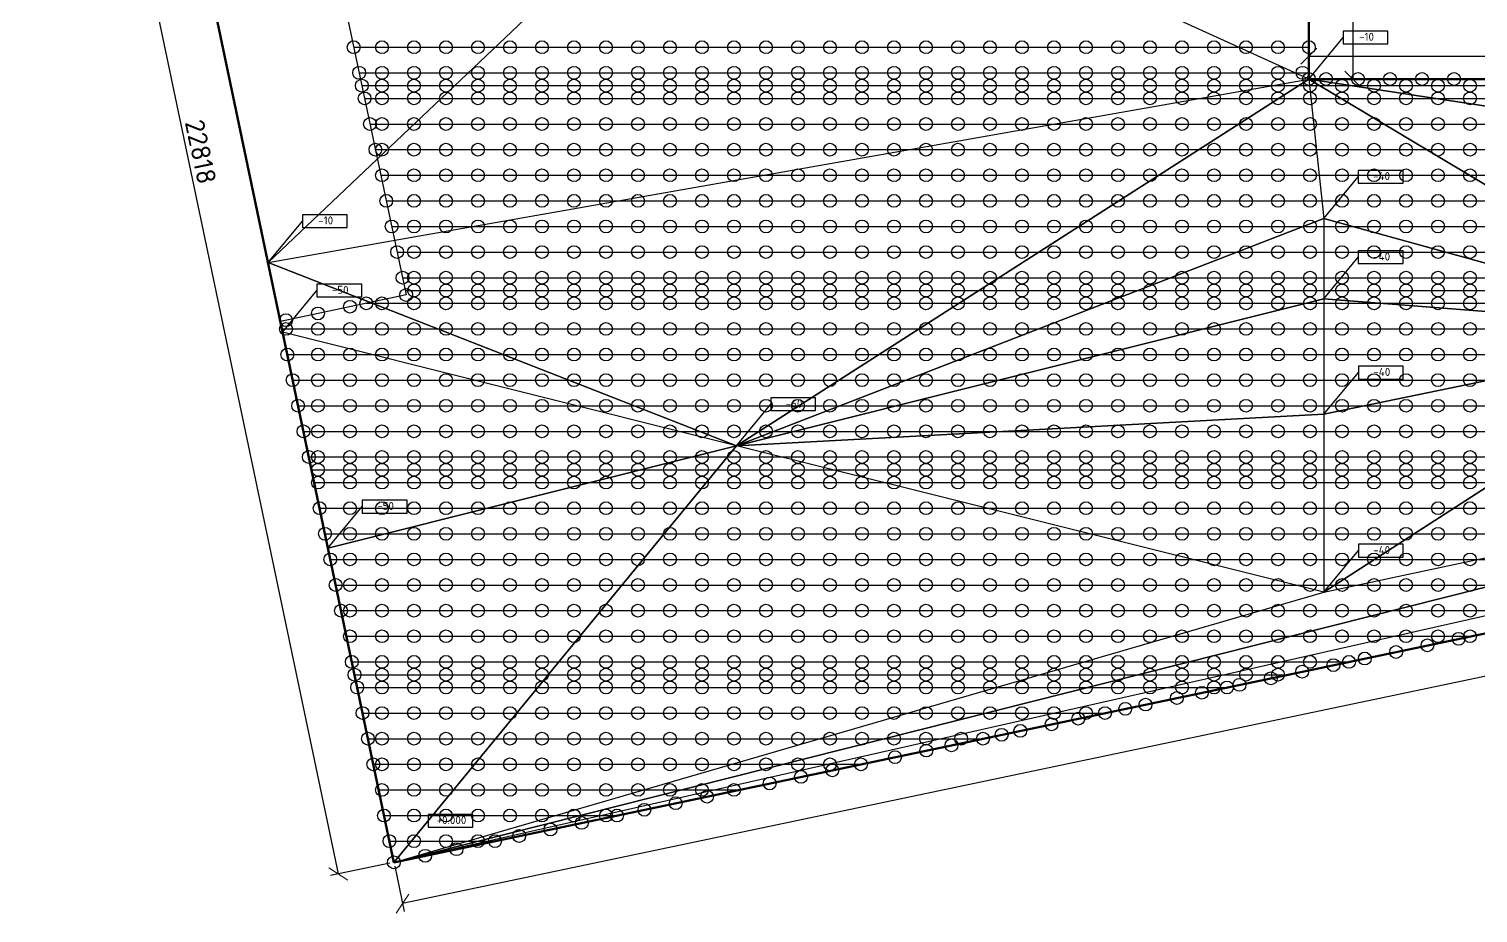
# Model space of a CAD drawing. Header units: millimetres. Extents: x 3543 to 468547, y -146359 to 38454.
# Drawn here: x 209844 to 232484, y -45965 to -32158 of the extents above; entities that cross this region are included whole.
import ezdxf
from ezdxf.enums import TextEntityAlignment as Align

# ---------------------------------------------------------------- set-up
doc = ezdxf.new("R2010")
doc.units = ezdxf.units.MM
doc.layers.add('контур', color=1, linetype='Continuous', lineweight=50)
doc.layers.add('размеры', color=7, linetype='Continuous', lineweight=5)
for name, color, linetype in [('линии_высот', 4, 'Continuous'), ('областиvb', 52, 'Continuous'), ('опорыvb', 7, 'Continuous'), ('сеткаvb', 8, 'Continuous')]:
    doc.layers.add(name, color=color, linetype=linetype)
doc.styles.add('isocpeur', font='isocpeur.ttf')
doc.dimstyles.new('ISO-25', dxfattribs={"dimscale": 100, "dimtxt": 3, "dimasz": 2.5, "dimexe": 1.25, "dimexo": 0.625, "dimtad": 1, "dimtoh": 1, "dimdec": 0, "dimtxsty": 'isocpeur', "dimblk": 'OBLIQUE', "dimcen": 2.5, "dimadec": 0, "dimazin": 0, "dimtfac": 1, "dimtdec": 0, "dimtmove": 0, "dimatfit": 3, "dimfxl": 1, "dimarcsym": 0})

# ---------------------------------------------------------------- blocks, each defined once
blk = doc.blocks.new('otmetka_oporvb')
at = {"linetype": 'ByBlock', "lineweight": -2}
blk.add_hatch(color=0, dxfattribs=at).paths.add_polyline_path([(-38, -32, 1), (38, 32, 1)])
at = {"color": 0, "linetype": 'ByBlock', "lineweight": -2}
blk.add_line((0, 0), (2142, 2596), dxfattribs=at)
at = {"color": 0}
blk.add_lwpolyline([(2142, 2196), (4942, 2196), (4942, 2996), (2142, 2996)], close=True, dxfattribs=at)
at = {"color": 0, "linetype": 'ByBlock', "lineweight": -2, "style": 'isocpeur'}
blk.add_attdef('OTM', text='', height=500, dxfattribs=at).set_placement((3600, 2639), align=Align.MIDDLE_CENTER)
blk = doc.blocks.new('*U28')
at = {"linetype": 'ByBlock', "lineweight": -2}
blk.add_hatch(color=0, dxfattribs=at).paths.add_polyline_path([(-38, -32, 1), (38, 32, 1)])
at = {"color": 0, "linetype": 'ByBlock', "lineweight": -2}
blk.add_line((0, 0), (2147, 2596), dxfattribs=at)
at = {"color": 0}
blk.add_lwpolyline([(2147, 2196), (4947, 2196), (4947, 2996), (2147, 2996)], close=True, dxfattribs=at)
at = {"color": 0, "linetype": 'ByBlock', "lineweight": -2, "style": 'isocpeur'}
blk.add_attdef('OTM', text='', height=500, dxfattribs=at).set_placement((3606, 2639), align=Align.MIDDLE_CENTER)
blk = doc.blocks.new('*U29')
at = {"linetype": 'ByBlock', "lineweight": -2}
blk.add_hatch(color=0, dxfattribs=at).paths.add_polyline_path([(-38, -32, 1), (38, 32, 1)])
at = {"color": 0, "linetype": 'ByBlock', "lineweight": -2}
blk.add_line((0, 0), (2158, 2596), dxfattribs=at)
at = {"color": 0}
blk.add_lwpolyline([(2158, 2196), (4958, 2196), (4958, 2996), (2158, 2996)], close=True, dxfattribs=at)
at = {"color": 0, "linetype": 'ByBlock', "lineweight": -2, "style": 'isocpeur'}
blk.add_attdef('OTM', text='', height=500, dxfattribs=at).set_placement((3617, 2639), align=Align.MIDDLE_CENTER)
blk = doc.blocks.new('*U30')
at = {"linetype": 'ByBlock', "lineweight": -2}
blk.add_hatch(color=0, dxfattribs=at).paths.add_polyline_path([(-38, -32, 1), (38, 32, 1)])
at = {"color": 0, "linetype": 'ByBlock', "lineweight": -2}
blk.add_line((0, 0), (2151, 2596), dxfattribs=at)
at = {"color": 0}
blk.add_lwpolyline([(2151, 2196), (4951, 2196), (4951, 2996), (2151, 2996)], close=True, dxfattribs=at)
at = {"color": 0, "linetype": 'ByBlock', "lineweight": -2, "style": 'isocpeur'}
blk.add_attdef('OTM', text='', height=500, dxfattribs=at).set_placement((3609, 2639), align=Align.MIDDLE_CENTER)
blk = doc.blocks.new('opor_symbPRO')
at = {"color": 0, "ltscale": 20}
blk.add_circle((0, 0), 100, dxfattribs=at)
blk = doc.blocks.new('_OBLIQUE')
at = {"color": 0, "linetype": 'ByBlock'}
blk.add_line((-0.5, -0.5), (0.5, 0.5), dxfattribs=at)
blk = doc.blocks.new('*D32')
at = {"layer": 'Defpoints', "color": 0, "transparency": 16777216}
for p in [(229842, -22842), (229842, -32940), (230530, -32940)]:
    blk.add_point(p, dxfattribs=at)
at = {"layer": 'размеры', "color": 0, "lineweight": -2, "transparency": 16777216}
for p, q in [((229904, -22842), (230655, -22842)), ((230530, -22842), (230530, -32940)), ((229904, -32940), (230655, -32940))]:
    blk.add_line(p, q, dxfattribs=at)
at = {"layer": 'размеры', "color": 0, "lineweight": -2, "transparency": 16777216, "xscale": 250, "yscale": 250, "zscale": 250}
for p, rotation in [((230530, -22842), 90), ((230530, -32940), 270)]:
    blk.add_blockref('_OBLIQUE', p, dxfattribs=dict(at, rotation=rotation))
at = {"layer": 'размеры', "color": 0, "transparency": 16777216, "insert": (230317, -27891), "char_height": 300, "attachment_point": 5, "rotation": 90, "style": 'isocpeur'}
blk.add_mtext('10097', dxfattribs=at)
blk = doc.blocks.new('*D33')
at = {"layer": 'Defpoints', "color": 0, "transparency": 16777216}
for p in [(261341, -32583), (229842, -32940), (261341, -32940)]:
    blk.add_point(p, dxfattribs=at)
at = {"layer": 'размеры', "color": 0, "lineweight": -2, "transparency": 16777216}
for p, q in [((229842, -32877), (229842, -32458)), ((229842, -32583), (261341, -32583)), ((261341, -32877), (261341, -32458))]:
    blk.add_line(p, q, dxfattribs=at)
at = {"layer": 'размеры', "color": 0, "lineweight": -2, "transparency": 16777216, "xscale": 250, "yscale": 250, "zscale": 250, "rotation": 180}
blk.add_blockref('_OBLIQUE', (229842, -32583), dxfattribs=at)
at = {"layer": 'размеры', "color": 0, "lineweight": -2, "transparency": 16777216, "xscale": 250, "yscale": 250, "zscale": 250}
blk.add_blockref('_OBLIQUE', (261341, -32583), dxfattribs=at)
at = {"layer": 'размеры', "color": 0, "transparency": 16777216, "insert": (245592, -32370), "char_height": 300, "attachment_point": 5, "style": 'isocpeur'}
blk.add_mtext('31500', dxfattribs=at)
blk = doc.blocks.new('*D37')
at = {"layer": 'Defpoints', "color": 0, "transparency": 16777216}
for p in [(299003, -27661), (215545, -45174), (215680, -45817)]:
    blk.add_point(p, dxfattribs=at)
at = {"layer": 'размеры', "color": 0, "lineweight": -2, "transparency": 16777216}
for p, q in [((299016, -27722), (299164, -28426)), ((299138, -28304), (215680, -45817)), ((215558, -45235), (215706, -45939))]:
    blk.add_line(p, q, dxfattribs=at)
at = {"layer": 'размеры', "color": 0, "lineweight": -2, "transparency": 16777216, "xscale": 250, "yscale": 250, "zscale": 250}
for p, rotation in [((299138, -28304), 11.85098422200823), ((215680, -45817), 191.8509842220083)]:
    blk.add_blockref('_OBLIQUE', p, dxfattribs=dict(at, rotation=rotation))
at = {"layer": 'размеры', "color": 0, "transparency": 16777216, "insert": (257365, -36852), "char_height": 300, "attachment_point": 5, "rotation": 11.851, "style": 'isocpeur'}
blk.add_mtext('85276', dxfattribs=at)
blk = doc.blocks.new('*D38')
at = {"layer": 'Defpoints', "color": 0, "transparency": 16777216}
for p in [(210859, -22842), (209992, -23024), (215545, -45174)]:
    blk.add_point(p, dxfattribs=at)
at = {"layer": 'размеры', "color": 0, "lineweight": -2, "transparency": 16777216}
for p, q in [((210798, -22855), (209870, -23050)), ((214678, -45355), (209992, -23024)), ((215484, -45186), (214556, -45381))]:
    blk.add_line(p, q, dxfattribs=at)
at = {"layer": 'размеры', "color": 0, "lineweight": -2, "transparency": 16777216, "xscale": 250, "yscale": 250, "zscale": 250}
for p, rotation in [((209992, -23024), 101.8514434178361), ((214678, -45355), 281.851443417836)]:
    blk.add_blockref('_OBLIQUE', p, dxfattribs=dict(at, rotation=rotation))
at = {"layer": 'размеры', "color": 0, "transparency": 16777216, "insert": (212528, -34076), "char_height": 300, "attachment_point": 5, "rotation": 281.8514, "style": 'isocpeur'}
blk.add_mtext('22818', dxfattribs=at)

msp = doc.modelspace()

# ---------------------------------------------------------------- linework, layer by layer
at = {"layer": 'контур', "linetype": 'Continuous'}
msp.add_lwpolyline([(215545, -45173.6), (210858.8, -22842.2), (229841.6, -22842.2), (229841.6, -32939.6), (261341.5, -32939.6), (261341.5, -22842.2), (299003.2, -22842.2), (299003.2, -27660.7)], close=True, dxfattribs=at)
at = {"layer": 'линии_высот'}
msp.add_line((215545, -45173.6), (299003.2, -27660.7), dxfattribs=at)
for points in [[(252298.9, -36875.6), (215545, -45173.6), (299003.2, -27660.7)], [(220891.8, -28871.8), (212499.7, -30661.5), (213579.5, -35807)], [(220891.8, -28871.8), (213579.5, -35807), (229841.6, -32939.6)], [(220891.8, -28871.8), (229841.6, -30875.7), (229841.6, -32939.6)], [(220897.2, -38667.6), (213579.5, -35807), (229841.6, -32939.6)], [(220897.2, -38667.6), (229841.6, -32939.6), (230076.7, -35115.1)], [(236407.9, -36868.8), (229841.6, -32939.6), (230076.7, -35115.1)], [(229841.6, -32939.6), (236407.9, -36868.8), (244279.5, -35135.9)], [(229841.6, -32939.6), (244279.5, -35135.9), (261341.5, -32939.6)], [(220897.2, -38667.6), (230076.7, -35115.1), (230076.7, -36371.6)], [(236407.9, -36868.8), (230076.7, -35115.1), (230076.7, -36371.6)], [(220897.2, -38667.6), (213807, -36891.3), (213579.5, -35807)], [(220897.2, -38667.6), (230076.7, -36371.6), (230076.7, -38173.7)], [(236407.9, -36868.8), (230076.7, -36371.6), (230076.7, -38173.7)], [(220897.2, -38667.6), (213807, -36891.3), (214515.2, -40266.4)], [(244268.4, -37933.7), (252298.9, -36875.6), (215545, -45173.6)], [(236407.9, -36868.8), (230076.7, -38173.7), (230076.7, -40954.3)], [(244268.4, -37933.7), (236407.9, -36868.8), (230076.7, -40954.3)], [(215545, -45173.6), (230076.7, -40954.3), (244268.4, -37933.7)], [(220897.2, -38667.6), (230076.7, -38173.7), (230076.7, -40954.3)], [(220897.2, -38667.6), (214515.2, -40266.4), (215545, -45173.6)], [(220897.2, -38667.6), (215545, -45173.6), (230076.7, -40954.3)]]:
    msp.add_lwpolyline(points, close=True, dxfattribs=at)
at = {"layer": 'областиvb'}
msp.add_lwpolyline([(212096.8, -28741.7), (214134, -28741.7), (215737.6, -36311.5), (213771.9, -36724)], close=True, dxfattribs=at)
at = {"layer": 'сеткаvb'}
for p, q in [((214917.9, -32442.2), (229841.6, -32442.2)), ((215002.6, -32842.2), (229841.6, -32842.2)), ((215045, -33042.2), (273357.7, -33042.2)), ((215087.4, -33242.2), (272404.6, -33242.2)), ((215172.1, -33642.2), (270498.3, -33642.2)), ((215256.9, -34042.2), (268592.1, -34042.2)), ((215341.6, -34442.2), (266685.9, -34442.2)), ((215426.3, -34842.2), (264779.7, -34842.2)), ((215511.1, -35242.2), (262873.5, -35242.2)), ((215595.8, -35642.2), (260967.3, -35642.2)), ((215680.5, -36042.2), (259061, -36042.2)), ((215114.7, -36442.2), (257154.8, -36442.2)), ((215722.9, -36242.2), (258107.9, -36242.2)), ((213796.7, -36842.2), (255248.6, -36842.2)), ((213880.6, -37242.2), (253342.4, -37242.2)), ((213964.6, -37642.2), (251436.2, -37642.2)), ((214048.5, -38042.2), (249530, -38042.2)), ((214132.4, -38442.2), (247623.7, -38442.2)), ((214216.4, -38842.2), (245717.5, -38842.2)), ((214258.3, -39042.2), (244764.4, -39042.2)), ((214300.3, -39242.2), (243811.3, -39242.2)), ((214384.3, -39642.2), (241905.1, -39642.2)), ((214468.2, -40042.2), (239998.9, -40042.2)), ((214552.1, -40442.2), (238092.7, -40442.2)), ((214636.1, -40842.2), (236186.4, -40842.2)), ((214720, -41242.2), (234280.2, -41242.2)), ((214803.9, -41642.2), (232374, -41642.2)), ((214887.9, -42042.2), (230467.8, -42042.2)), ((214929.9, -42242.2), (229514.7, -42242.2)), ((214971.8, -42442.2), (228561.6, -42442.2)), ((215055.8, -42842.2), (226655.4, -42842.2)), ((215139.7, -43242.2), (224749.1, -43242.2)), ((215223.6, -43642.2), (222842.9, -43642.2)), ((215307.6, -44042.2), (220936.7, -44042.2)), ((215391.5, -44442.2), (219030.5, -44442.2)), ((215475.5, -44842.2), (217124.3, -44842.2))]:
    msp.add_line(p, q, dxfattribs=at)
at = {"layer": 'сеткаvb', "linetype": 'Continuous'}
msp.add_line((229841.6, -32939.6), (261341.5, -32939.6), dxfattribs=at)

# ---------------------------------------------------------------- block references
at = {"xscale": 0.25, "yscale": 0.25, "zscale": 0.25}
for name, p, values in [('otmetka_oporvb', (229841.6, -32939.6), {'OTM': '-10'}), ('otmetka_oporvb', (230076.7, -35115.1), {'OTM': '-40'}), ('otmetka_oporvb', (213579.5, -35807), {'OTM': '-10'}), ('*U28', (230076.7, -36371.6), {'OTM': '-40'}), ('otmetka_oporvb', (213807, -36891.3), {'OTM': '-50'}), ('*U29', (230076.7, -38173.7), {'OTM': '-40'}), ('otmetka_oporvb', (220897.2, -38667.6), {'OTM': '-60'}), ('otmetka_oporvb', (214515.2, -40266.4), {'OTM': '-50'}), ('*U30', (230076.7, -40954.3), {'OTM': '-40'}), ('otmetka_oporvb', (215545, -45173.6), {'OTM': '+0.000'})]:
    msp.add_blockref(name, p, dxfattribs=at).add_auto_attribs(values)
at = {"layer": 'опорыvb', "color": 131}
for p in [(214917.9, -32442.2), (215358.8, -32442.2), (215858.8, -32442.2), (216358.8, -32442.2), (216858.8, -32442.2), (217358.8, -32442.2), (217858.8, -32442.2), (218358.8, -32442.2), (218858.8, -32442.2), (219358.8, -32442.2), (219858.8, -32442.2), (220358.8, -32442.2), (220858.8, -32442.2), (221358.8, -32442.2), (221858.8, -32442.2), (222358.8, -32442.2), (222858.8, -32442.2), (223358.8, -32442.2), (215002.6, -32842.2), (215358.8, -32842.2), (215858.8, -32842.2), (216358.8, -32842.2), (216858.8, -32842.2), (217358.8, -32842.2), (217858.8, -32842.2), (218358.8, -32842.2), (218858.8, -32842.2), (219358.8, -32842.2), (219858.8, -32842.2), (220358.8, -32842.2), (220858.8, -32842.2), (215045, -33042.2), (215358.8, -33042.2), (215858.8, -33042.2), (216358.8, -33042.2), (216858.8, -33042.2), (217358.8, -33042.2), (217858.8, -33042.2), (218358.8, -33042.2), (218858.8, -33042.2), (219358.8, -33042.2), (215087.4, -33242.2), (215358.8, -33242.2), (215858.8, -33242.2), (216358.8, -33242.2), (216858.8, -33242.2), (217358.8, -33242.2), (217858.8, -33242.2), (218358.8, -33242.2), (215358.8, -33642.2), (215858.8, -33642.2), (216358.8, -33642.2), (229858.8, -34042.2), (230358.8, -34042.2), (230858.8, -34042.2), (228358.8, -34442.2), (228858.8, -34442.2), (229358.8, -34442.2), (229858.8, -34442.2), (230358.8, -34442.2), (230858.8, -34442.2), (231358.8, -34442.2), (231858.8, -34442.2), (232358.8, -34442.2), (226358.8, -34842.2), (226858.8, -34842.2), (227358.8, -34842.2), (227858.8, -34842.2), (228358.8, -34842.2), (228858.8, -34842.2), (229358.8, -34842.2), (229858.8, -34842.2), (230358.8, -34842.2), (230858.8, -34842.2), (231358.8, -34842.2), (231858.8, -34842.2), (232358.8, -34842.2), (223858.8, -35242.2), (224358.8, -35242.2), (224858.8, -35242.2), (225358.8, -35242.2), (225858.8, -35242.2), (226358.8, -35242.2), (226858.8, -35242.2), (227358.8, -35242.2), (227858.8, -35242.2), (228358.8, -35242.2), (228858.8, -35242.2), (229358.8, -35242.2), (229858.8, -35242.2), (230358.8, -35242.2), (230858.8, -35242.2), (231358.8, -35242.2), (231858.8, -35242.2), (232358.8, -35242.2), (221358.8, -35642.2), (221858.8, -35642.2), (222358.8, -35642.2), (222858.8, -35642.2), (223358.8, -35642.2), (223858.8, -35642.2), (224358.8, -35642.2), (224858.8, -35642.2), (225358.8, -35642.2), (225858.8, -35642.2), (226358.8, -35642.2), (226858.8, -35642.2), (227358.8, -35642.2), (227858.8, -35642.2), (228358.8, -35642.2), (228858.8, -35642.2), (229358.8, -35642.2), (229858.8, -35642.2), (230358.8, -35642.2), (230858.8, -35642.2), (231358.8, -35642.2), (231858.8, -35642.2), (232358.8, -35642.2), (219358.8, -36042.2), (219858.8, -36042.2), (220358.8, -36042.2), (220858.8, -36042.2), (221358.8, -36042.2), (221858.8, -36042.2), (222358.8, -36042.2), (222858.8, -36042.2), (223358.8, -36042.2), (223858.8, -36042.2), (224358.8, -36042.2), (224858.8, -36042.2), (225358.8, -36042.2), (225858.8, -36042.2), (226358.8, -36042.2), (226858.8, -36042.2), (227358.8, -36042.2), (227858.8, -36042.2), (228358.8, -36042.2), (228858.8, -36042.2), (229358.8, -36042.2), (229858.8, -36042.2), (230358.8, -36042.2), (230858.8, -36042.2), (231358.8, -36042.2), (231858.8, -36042.2), (232358.8, -36042.2), (219358.8, -36242.2), (219858.8, -36242.2), (220358.8, -36242.2), (220858.8, -36242.2), (221358.8, -36242.2), (221858.8, -36242.2), (222358.8, -36242.2), (222858.8, -36242.2), (223358.8, -36242.2), (223858.8, -36242.2), (224358.8, -36242.2), (224858.8, -36242.2), (225358.8, -36242.2), (225858.8, -36242.2), (226358.8, -36242.2), (226858.8, -36242.2), (227358.8, -36242.2), (227858.8, -36242.2), (228358.8, -36242.2), (228858.8, -36242.2), (229358.8, -36242.2), (229858.8, -36242.2), (230358.8, -36242.2), (230858.8, -36242.2), (231358.8, -36242.2), (231858.8, -36242.2), (232358.8, -36242.2), (214858.8, -36495.9), (216858.8, -36442.2), (217358.8, -36442.2), (217858.8, -36442.2), (218358.8, -36442.2), (218858.8, -36442.2), (219358.8, -36442.2), (219858.8, -36442.2), (220358.8, -36442.2), (220858.8, -36442.2), (221358.8, -36442.2), (221858.8, -36442.2), (222358.8, -36442.2), (222858.8, -36442.2), (223358.8, -36442.2), (223858.8, -36442.2), (224358.8, -36442.2), (224858.8, -36442.2), (225358.8, -36442.2), (225858.8, -36442.2), (226358.8, -36442.2), (226858.8, -36442.2), (227358.8, -36442.2), (227858.8, -36442.2), (228358.8, -36442.2), (228858.8, -36442.2), (229358.8, -36442.2), (229858.8, -36442.2), (230358.8, -36442.2), (230858.8, -36442.2), (231358.8, -36442.2), (231858.8, -36442.2), (232358.8, -36442.2), (213858.8, -36705.7), (214358.8, -36600.8), (213858.8, -36842.2), (214358.8, -36842.2), (214858.8, -36842.2), (215358.8, -36842.2), (215858.8, -36842.2), (216358.8, -36842.2), (216858.8, -36842.2), (217358.8, -36842.2), (217858.8, -36842.2), (218358.8, -36842.2), (218858.8, -36842.2), (219358.8, -36842.2), (219858.8, -36842.2), (220358.8, -36842.2), (220858.8, -36842.2), (221358.8, -36842.2), (221858.8, -36842.2), (222358.8, -36842.2), (222858.8, -36842.2), (223358.8, -36842.2), (223858.8, -36842.2), (224358.8, -36842.2), (224858.8, -36842.2), (225358.8, -36842.2), (225858.8, -36842.2), (226358.8, -36842.2), (226858.8, -36842.2), (227358.8, -36842.2), (227858.8, -36842.2), (228358.8, -36842.2), (228858.8, -36842.2), (229358.8, -36842.2), (229858.8, -36842.2), (230358.8, -36842.2), (230858.8, -36842.2), (231358.8, -36842.2), (231858.8, -36842.2), (232358.8, -36842.2), (213880.6, -37242.2), (214358.8, -37242.2), (214858.8, -37242.2), (215358.8, -37242.2), (215858.8, -37242.2), (216358.8, -37242.2), (216858.8, -37242.2), (217358.8, -37242.2), (217858.8, -37242.2), (218358.8, -37242.2), (218858.8, -37242.2), (219358.8, -37242.2), (219858.8, -37242.2), (220358.8, -37242.2), (220858.8, -37242.2), (221358.8, -37242.2), (221858.8, -37242.2), (222358.8, -37242.2), (222858.8, -37242.2), (223358.8, -37242.2), (223858.8, -37242.2), (224358.8, -37242.2), (224858.8, -37242.2), (225358.8, -37242.2), (225858.8, -37242.2), (226358.8, -37242.2), (226858.8, -37242.2), (227358.8, -37242.2), (227858.8, -37242.2), (228358.8, -37242.2), (228858.8, -37242.2), (229358.8, -37242.2), (229858.8, -37242.2), (230358.8, -37242.2), (230858.8, -37242.2), (231358.8, -37242.2), (231858.8, -37242.2), (232358.8, -37242.2), (213964.6, -37642.2), (214358.8, -37642.2), (214858.8, -37642.2), (215358.8, -37642.2), (215858.8, -37642.2), (216358.8, -37642.2), (216858.8, -37642.2), (217358.8, -37642.2), (217858.8, -37642.2), (218358.8, -37642.2), (218858.8, -37642.2), (219358.8, -37642.2), (219858.8, -37642.2), (220358.8, -37642.2), (220858.8, -37642.2), (221358.8, -37642.2), (221858.8, -37642.2), (222358.8, -37642.2), (222858.8, -37642.2), (223358.8, -37642.2), (223858.8, -37642.2), (224358.8, -37642.2), (224858.8, -37642.2), (225358.8, -37642.2), (225858.8, -37642.2), (226358.8, -37642.2), (226858.8, -37642.2), (227358.8, -37642.2), (227858.8, -37642.2), (228358.8, -37642.2), (228858.8, -37642.2), (229358.8, -37642.2), (229858.8, -37642.2), (230358.8, -37642.2), (230858.8, -37642.2), (231358.8, -37642.2), (231858.8, -37642.2), (232358.8, -37642.2), (214048.5, -38042.2), (214358.8, -38042.2), (214858.8, -38042.2), (215358.8, -38042.2), (215858.8, -38042.2), (216358.8, -38042.2), (216858.8, -38042.2), (218858.8, -38042.2), (219358.8, -38042.2), (219858.8, -38042.2), (220358.8, -38042.2), (220858.8, -38042.2), (221358.8, -38042.2), (223858.8, -38042.2), (224358.8, -38042.2), (224858.8, -38042.2), (225358.8, -38042.2), (225858.8, -38042.2), (226358.8, -38042.2), (226858.8, -38042.2), (227358.8, -38042.2), (227858.8, -38042.2), (228358.8, -38042.2), (228858.8, -38042.2), (229358.8, -38042.2), (229858.8, -38042.2), (230358.8, -38042.2), (230858.8, -38042.2), (231358.8, -38042.2), (231858.8, -38042.2), (232358.8, -38042.2), (214132.4, -38442.2), (214358.8, -38442.2), (214858.8, -38442.2), (215358.8, -38442.2), (215858.8, -38442.2), (216358.8, -38442.2), (216858.8, -38442.2), (223858.8, -38442.2), (224358.8, -38442.2), (224858.8, -38442.2), (225358.8, -38442.2), (225858.8, -38442.2), (226358.8, -38442.2), (226858.8, -38442.2), (227358.8, -38442.2), (227858.8, -38442.2), (228358.8, -38442.2), (228858.8, -38442.2), (229358.8, -38442.2), (229858.8, -38442.2), (230358.8, -38442.2), (230858.8, -38442.2), (231358.8, -38442.2), (231858.8, -38442.2), (232358.8, -38442.2), (214216.4, -38842.2), (214358.8, -38842.2), (214858.8, -38842.2), (215358.8, -38842.2), (215858.8, -38842.2), (216358.8, -38842.2), (216858.8, -38842.2), (223858.8, -38842.2), (224358.8, -38842.2), (224858.8, -38842.2), (225358.8, -38842.2), (225858.8, -38842.2), (226358.8, -38842.2), (226858.8, -38842.2), (227358.8, -38842.2), (227858.8, -38842.2), (228358.8, -38842.2), (228858.8, -38842.2), (229358.8, -38842.2), (229858.8, -38842.2), (230358.8, -38842.2), (230858.8, -38842.2), (231358.8, -38842.2), (231858.8, -38842.2), (232358.8, -38842.2), (214358.8, -39042.2), (214358.8, -39242.2), (214858.8, -39042.2), (214858.8, -39242.2), (215358.8, -39042.2), (215358.8, -39242.2), (215858.8, -39042.2), (215858.8, -39242.2), (216358.8, -39042.2), (216358.8, -39242.2), (216858.8, -39042.2), (216858.8, -39242.2), (223858.8, -39042.2), (223858.8, -39242.2), (224358.8, -39042.2), (224358.8, -39242.2), (224858.8, -39042.2), (224858.8, -39242.2), (225358.8, -39042.2), (225358.8, -39242.2), (225858.8, -39042.2), (225858.8, -39242.2), (226358.8, -39042.2), (226358.8, -39242.2), (226858.8, -39042.2), (226858.8, -39242.2), (227358.8, -39042.2), (227358.8, -39242.2), (227858.8, -39042.2), (227858.8, -39242.2), (228358.8, -39042.2), (228358.8, -39242.2), (228858.8, -39042.2), (228858.8, -39242.2), (229358.8, -39042.2), (229358.8, -39242.2), (229858.8, -39042.2), (229858.8, -39242.2), (230358.8, -39042.2), (230358.8, -39242.2), (230858.8, -39042.2), (230858.8, -39242.2), (231358.8, -39042.2), (231358.8, -39242.2), (231858.8, -39042.2), (231858.8, -39242.2), (232358.8, -39042.2), (232358.8, -39242.2), (214384.3, -39642.2), (214858.8, -39642.2), (215358.8, -39642.2), (215858.8, -39642.2), (216358.8, -39642.2), (216858.8, -39642.2), (217358.8, -39642.2), (217858.8, -39642.2), (218358.8, -39642.2), (218858.8, -39642.2), (219358.8, -39642.2), (219858.8, -39642.2), (220358.8, -39642.2), (220858.8, -39642.2), (221358.8, -39642.2), (221858.8, -39642.2), (222358.8, -39642.2), (222858.8, -39642.2), (223358.8, -39642.2), (223858.8, -39642.2), (224358.8, -39642.2), (224858.8, -39642.2), (225358.8, -39642.2), (225858.8, -39642.2), (226358.8, -39642.2), (226858.8, -39642.2), (227358.8, -39642.2), (227858.8, -39642.2), (228358.8, -39642.2), (228858.8, -39642.2), (229358.8, -39642.2), (229858.8, -39642.2), (230358.8, -39642.2), (230858.8, -39642.2), (231358.8, -39642.2), (231858.8, -39642.2), (232358.8, -39642.2), (214468.2, -40042.2), (214858.8, -40042.2), (215358.8, -40042.2), (215858.8, -40042.2), (216358.8, -40042.2), (216858.8, -40042.2), (217358.8, -40042.2), (217858.8, -40042.2), (218358.8, -40042.2), (218858.8, -40042.2), (219358.8, -40042.2), (219858.8, -40042.2), (220358.8, -40042.2), (220858.8, -40042.2), (221358.8, -40042.2), (221858.8, -40042.2), (222358.8, -40042.2), (222858.8, -40042.2), (223358.8, -40042.2), (223858.8, -40042.2), (224358.8, -40042.2), (224858.8, -40042.2), (225358.8, -40042.2), (225858.8, -40042.2), (226358.8, -40042.2), (226858.8, -40042.2), (227358.8, -40042.2), (227858.8, -40042.2), (228358.8, -40042.2), (228858.8, -40042.2), (229358.8, -40042.2), (229858.8, -40042.2), (230358.8, -40042.2), (230858.8, -40042.2), (231358.8, -40042.2), (231858.8, -40042.2), (232358.8, -40042.2), (214552.1, -40442.2), (214858.8, -40442.2), (215358.8, -40442.2), (215858.8, -40442.2), (216358.8, -40442.2), (216858.8, -40442.2), (217358.8, -40442.2), (217858.8, -40442.2), (218358.8, -40442.2), (218858.8, -40442.2), (219358.8, -40442.2), (219858.8, -40442.2), (220358.8, -40442.2), (220858.8, -40442.2), (221358.8, -40442.2), (221858.8, -40442.2), (222358.8, -40442.2), (222858.8, -40442.2), (223358.8, -40442.2), (223858.8, -40442.2), (224358.8, -40442.2), (224858.8, -40442.2), (225358.8, -40442.2), (225858.8, -40442.2), (226358.8, -40442.2), (226858.8, -40442.2), (227358.8, -40442.2), (227858.8, -40442.2), (228358.8, -40442.2), (228858.8, -40442.2), (229358.8, -40442.2), (229858.8, -40442.2), (230358.8, -40442.2), (230858.8, -40442.2), (231358.8, -40442.2), (231858.8, -40442.2), (232358.8, -40442.2), (214636.1, -40842.2), (214858.8, -40842.2), (215358.8, -40842.2), (215858.8, -40842.2), (216358.8, -40842.2), (216858.8, -40842.2), (217358.8, -40842.2), (217858.8, -40842.2), (218358.8, -40842.2), (218858.8, -40842.2), (219358.8, -40842.2), (219858.8, -40842.2), (220358.8, -40842.2), (220858.8, -40842.2), (221358.8, -40842.2), (221858.8, -40842.2), (222358.8, -40842.2), (222858.8, -40842.2), (223358.8, -40842.2), (223858.8, -40842.2), (224358.8, -40842.2), (224858.8, -40842.2), (225358.8, -40842.2), (225858.8, -40842.2), (226358.8, -40842.2), (226858.8, -40842.2), (227358.8, -40842.2), (227858.8, -40842.2), (228358.8, -40842.2), (228858.8, -40842.2), (229358.8, -40842.2), (229858.8, -40842.2), (230358.8, -40842.2), (230858.8, -40842.2), (231358.8, -40842.2), (231858.8, -40842.2), (214720, -41242.2), (214858.8, -41242.2), (215358.8, -41242.2), (215858.8, -41242.2), (216358.8, -41242.2), (216858.8, -41242.2), (217358.8, -41242.2), (217858.8, -41242.2), (218358.8, -41242.2), (218858.8, -41242.2), (219358.8, -41242.2), (219858.8, -41242.2), (220358.8, -41242.2), (220858.8, -41242.2), (221358.8, -41242.2), (221858.8, -41242.2), (222358.8, -41242.2), (222858.8, -41242.2), (223358.8, -41242.2), (223858.8, -41242.2), (224358.8, -41242.2), (224858.8, -41242.2), (225358.8, -41242.2), (225858.8, -41242.2), (226358.8, -41242.2), (226858.8, -41242.2), (227358.8, -41242.2), (227858.8, -41242.2), (228358.8, -41242.2), (228858.8, -41242.2), (229358.8, -41242.2), (229858.8, -41242.2), (214858.8, -41642.2), (215358.8, -41642.2), (215858.8, -41642.2), (216358.8, -41642.2), (216858.8, -41642.2), (217358.8, -41642.2), (217858.8, -41642.2), (218358.8, -41642.2), (218858.8, -41642.2), (219358.8, -41642.2), (219858.8, -41642.2), (220358.8, -41642.2), (220858.8, -41642.2), (221358.8, -41642.2), (221858.8, -41642.2), (222358.8, -41642.2), (222858.8, -41642.2), (223358.8, -41642.2), (223858.8, -41642.2), (224358.8, -41642.2), (224858.8, -41642.2), (225358.8, -41642.2), (225858.8, -41642.2), (226358.8, -41642.2), (226858.8, -41642.2), (227358.8, -41642.2), (227858.8, -41642.2), (228358.8, -41642.2), (214887.9, -42042.2), (215358.8, -42042.2), (215858.8, -42042.2), (216358.8, -42042.2), (216858.8, -42042.2), (217358.8, -42042.2), (217858.8, -42042.2), (218358.8, -42042.2), (218858.8, -42042.2), (219358.8, -42042.2), (219858.8, -42042.2), (220358.8, -42042.2), (220858.8, -42042.2), (221358.8, -42042.2), (221858.8, -42042.2), (222358.8, -42042.2), (222858.8, -42042.2), (223358.8, -42042.2), (223858.8, -42042.2), (224358.8, -42042.2), (224858.8, -42042.2), (225358.8, -42042.2), (225858.8, -42042.2), (226358.8, -42042.2), (214929.9, -42242.2), (215358.8, -42242.2), (215858.8, -42242.2), (216358.8, -42242.2), (216858.8, -42242.2), (217358.8, -42242.2), (217858.8, -42242.2), (218358.8, -42242.2), (218858.8, -42242.2), (219358.8, -42242.2), (219858.8, -42242.2), (220358.8, -42242.2), (220858.8, -42242.2), (221358.8, -42242.2), (221858.8, -42242.2), (222358.8, -42242.2), (222858.8, -42242.2), (223358.8, -42242.2), (223858.8, -42242.2), (224358.8, -42242.2), (224858.8, -42242.2), (225358.8, -42242.2), (225858.8, -42242.2), (226358.8, -42242.2), (214971.8, -42442.2), (215358.8, -42442.2), (215858.8, -42442.2), (216358.8, -42442.2), (216858.8, -42442.2), (217358.8, -42442.2), (217858.8, -42442.2), (218358.8, -42442.2), (218858.8, -42442.2), (219358.8, -42442.2), (219858.8, -42442.2), (220358.8, -42442.2), (220858.8, -42442.2), (221358.8, -42442.2), (221858.8, -42442.2), (222358.8, -42442.2), (222858.8, -42442.2), (223358.8, -42442.2), (223858.8, -42442.2), (224358.8, -42442.2), (224858.8, -42442.2)]:
    msp.add_blockref('opor_symbPRO', p, dxfattribs=at)
at = {"layer": 'опорыvb', "color": 92}
for p in [(223858.8, -32442.2), (224358.8, -32442.2), (224858.8, -32442.2), (225358.8, -32442.2), (225858.8, -32442.2), (226358.8, -32442.2), (226858.8, -32442.2), (227358.8, -32442.2), (227858.8, -32442.2), (228358.8, -32442.2), (228858.8, -32442.2), (229358.8, -32442.2), (229841.6, -32442.2), (221358.8, -32842.2), (221858.8, -32842.2), (222358.8, -32842.2), (222858.8, -32842.2), (223358.8, -32842.2), (223858.8, -32842.2), (224358.8, -32842.2), (224858.8, -32842.2), (225358.8, -32842.2), (225858.8, -32842.2), (226358.8, -32842.2), (226858.8, -32842.2), (227358.8, -32842.2), (227858.8, -32842.2), (228358.8, -32842.2), (228858.8, -32842.2), (229358.8, -32842.2), (229741.6, -32842.2), (219858.8, -33042.2), (220358.8, -33042.2), (220858.8, -33042.2), (221358.8, -33042.2), (221858.8, -33042.2), (222358.8, -33042.2), (222858.8, -33042.2), (223358.8, -33042.2), (223858.8, -33042.2), (224358.8, -33042.2), (224858.8, -33042.2), (225358.8, -33042.2), (225858.8, -33042.2), (226358.8, -33042.2), (226858.8, -33042.2), (227358.8, -33042.2), (227858.8, -33042.2), (228358.8, -33042.2), (228858.8, -33042.2), (229358.8, -33042.2), (229841.6, -32939.6), (229858.8, -33042.2), (230108.8, -32939.6), (230358.8, -33042.2), (230608.8, -32939.6), (230858.8, -33042.2), (231108.8, -32939.6), (231358.8, -33042.2), (231608.8, -32939.6), (231858.8, -33042.2), (232108.8, -32939.6), (232358.8, -33042.2), (218858.8, -33242.2), (219358.8, -33242.2), (219858.8, -33242.2), (220358.8, -33242.2), (220858.8, -33242.2), (221358.8, -33242.2), (221858.8, -33242.2), (222358.8, -33242.2), (222858.8, -33242.2), (223358.8, -33242.2), (223858.8, -33242.2), (224358.8, -33242.2), (224858.8, -33242.2), (225358.8, -33242.2), (225858.8, -33242.2), (226358.8, -33242.2), (226858.8, -33242.2), (227358.8, -33242.2), (227858.8, -33242.2), (228358.8, -33242.2), (228858.8, -33242.2), (229358.8, -33242.2), (229858.8, -33242.2), (230358.8, -33242.2), (230858.8, -33242.2), (231358.8, -33242.2), (231858.8, -33242.2), (232358.8, -33242.2), (215172.1, -33642.2), (216858.8, -33642.2), (217358.8, -33642.2), (217858.8, -33642.2), (218358.8, -33642.2), (218858.8, -33642.2), (219358.8, -33642.2), (219858.8, -33642.2), (220358.8, -33642.2), (220858.8, -33642.2), (221358.8, -33642.2), (221858.8, -33642.2), (222358.8, -33642.2), (222858.8, -33642.2), (223358.8, -33642.2), (223858.8, -33642.2), (224358.8, -33642.2), (224858.8, -33642.2), (225358.8, -33642.2), (225858.8, -33642.2), (226358.8, -33642.2), (226858.8, -33642.2), (227358.8, -33642.2), (227858.8, -33642.2), (228358.8, -33642.2), (228858.8, -33642.2), (229358.8, -33642.2), (229858.8, -33642.2), (230358.8, -33642.2), (230858.8, -33642.2), (231358.8, -33642.2), (231858.8, -33642.2), (232358.8, -33642.2), (215256.9, -34042.2), (215358.8, -34042.2), (215858.8, -34042.2), (216358.8, -34042.2), (216858.8, -34042.2), (217358.8, -34042.2), (217858.8, -34042.2), (218358.8, -34042.2), (218858.8, -34042.2), (219358.8, -34042.2), (219858.8, -34042.2), (220358.8, -34042.2), (220858.8, -34042.2), (221358.8, -34042.2), (221858.8, -34042.2), (222358.8, -34042.2), (222858.8, -34042.2), (223358.8, -34042.2), (223858.8, -34042.2), (224358.8, -34042.2), (224858.8, -34042.2), (225358.8, -34042.2), (225858.8, -34042.2), (226358.8, -34042.2), (226858.8, -34042.2), (227358.8, -34042.2), (227858.8, -34042.2), (228358.8, -34042.2), (228858.8, -34042.2), (229358.8, -34042.2), (231358.8, -34042.2), (231858.8, -34042.2), (232358.8, -34042.2), (215358.8, -34442.2), (215858.8, -34442.2), (216358.8, -34442.2), (216858.8, -34442.2), (217358.8, -34442.2), (217858.8, -34442.2), (218358.8, -34442.2), (218858.8, -34442.2), (219358.8, -34442.2), (219858.8, -34442.2), (220358.8, -34442.2), (220858.8, -34442.2), (221358.8, -34442.2), (221858.8, -34442.2), (222358.8, -34442.2), (222858.8, -34442.2), (223358.8, -34442.2), (223858.8, -34442.2), (224358.8, -34442.2), (224858.8, -34442.2), (225358.8, -34442.2), (225858.8, -34442.2), (226358.8, -34442.2), (226858.8, -34442.2), (227358.8, -34442.2), (227858.8, -34442.2), (215426.3, -34842.2), (215858.8, -34842.2), (216358.8, -34842.2), (216858.8, -34842.2), (217358.8, -34842.2), (217858.8, -34842.2), (218358.8, -34842.2), (218858.8, -34842.2), (219358.8, -34842.2), (219858.8, -34842.2), (220358.8, -34842.2), (220858.8, -34842.2), (221358.8, -34842.2), (221858.8, -34842.2), (222358.8, -34842.2), (222858.8, -34842.2), (223358.8, -34842.2), (223858.8, -34842.2), (224358.8, -34842.2), (224858.8, -34842.2), (225358.8, -34842.2), (225858.8, -34842.2), (215511.1, -35242.2), (215858.8, -35242.2), (216358.8, -35242.2), (216858.8, -35242.2), (217358.8, -35242.2), (217858.8, -35242.2), (218358.8, -35242.2), (218858.8, -35242.2), (219358.8, -35242.2), (219858.8, -35242.2), (220358.8, -35242.2), (220858.8, -35242.2), (221358.8, -35242.2), (221858.8, -35242.2), (222358.8, -35242.2), (222858.8, -35242.2), (223358.8, -35242.2), (215595.8, -35642.2), (215858.8, -35642.2), (216358.8, -35642.2), (216858.8, -35642.2), (217358.8, -35642.2), (217858.8, -35642.2), (218358.8, -35642.2), (218858.8, -35642.2), (219358.8, -35642.2), (219858.8, -35642.2), (220358.8, -35642.2), (220858.8, -35642.2), (215680.5, -36042.2), (215858.8, -36042.2), (216358.8, -36042.2), (216858.8, -36042.2), (217358.8, -36042.2), (217858.8, -36042.2), (218358.8, -36042.2), (218858.8, -36042.2), (215737.6, -36311.5), (215858.8, -36242.2), (216358.8, -36242.2), (216858.8, -36242.2), (217358.8, -36242.2), (217858.8, -36242.2), (218358.8, -36242.2), (218858.8, -36242.2), (215114.7, -36442.2), (215358.8, -36442.2), (215858.8, -36442.2), (216358.8, -36442.2), (232358.8, -40842.2), (230358.8, -41242.2), (230858.8, -41242.2), (231358.8, -41242.2), (231858.8, -41242.2), (232358.8, -41242.2), (228858.8, -41642.2), (229358.8, -41642.2), (229858.8, -41642.2), (230358.8, -41642.2), (230858.8, -41642.2), (231358.8, -41642.2), (231858.8, -41642.2), (226858.8, -42042.2), (227358.8, -42042.2), (227858.8, -42042.2), (228358.8, -42042.2), (228858.8, -42042.2), (229358.8, -42042.2), (229858.8, -42042.2), (226858.8, -42242.2), (227358.8, -42242.2), (227858.8, -42242.2), (228358.8, -42242.2), (228858.8, -42242.2), (229358.8, -42242.2), (225358.8, -42442.2), (225858.8, -42442.2), (226358.8, -42442.2), (226858.8, -42442.2), (227358.8, -42442.2), (227858.8, -42442.2), (215055.8, -42842.2), (215358.8, -42842.2), (215858.8, -42842.2), (216358.8, -42842.2), (216858.8, -42842.2), (217358.8, -42842.2), (217858.8, -42842.2), (218358.8, -42842.2), (218858.8, -42842.2), (219358.8, -42842.2), (219858.8, -42842.2), (220358.8, -42842.2), (220858.8, -42842.2), (221358.8, -42842.2), (221858.8, -42842.2), (222358.8, -42842.2), (222858.8, -42842.2), (223358.8, -42842.2), (223858.8, -42842.2), (224358.8, -42842.2), (225358.8, -42842.2), (225858.8, -42842.2), (215139.7, -43242.2), (215358.8, -43242.2), (215858.8, -43242.2), (216358.8, -43242.2), (216858.8, -43242.2), (217358.8, -43242.2), (217858.8, -43242.2), (218358.8, -43242.2), (218858.8, -43242.2), (219358.8, -43242.2), (219858.8, -43242.2), (220358.8, -43242.2), (220858.8, -43242.2), (221358.8, -43242.2), (221858.8, -43242.2), (222358.8, -43242.2), (222858.8, -43242.2), (223858.8, -43242.2), (215223.6, -43642.2), (215358.8, -43642.2), (215858.8, -43642.2), (216358.8, -43642.2), (216858.8, -43642.2), (217358.8, -43642.2), (217858.8, -43642.2), (218358.8, -43642.2), (218858.8, -43642.2), (219358.8, -43642.2), (219858.8, -43642.2), (220358.8, -43642.2), (220858.8, -43642.2), (222358.8, -43642.2), (215358.8, -44042.2), (215858.8, -44042.2), (216358.8, -44042.2), (216858.8, -44042.2), (217358.8, -44042.2), (217858.8, -44042.2), (218358.8, -44042.2), (218858.8, -44042.2), (219358.8, -44042.2)]:
    msp.add_blockref('opor_symbPRO', p, dxfattribs=at)
at = {"layer": 'опорыvb', "color": 30}
for p in [(217358.8, -38042.2), (217858.8, -38042.2), (218358.8, -38042.2), (221858.8, -38042.2), (222358.8, -38042.2), (222858.8, -38042.2), (223358.8, -38042.2), (217358.8, -38442.2), (217858.8, -38442.2), (218358.8, -38442.2), (218858.8, -38442.2), (219358.8, -38442.2), (219858.8, -38442.2), (220358.8, -38442.2), (220858.8, -38442.2), (221358.8, -38442.2), (221858.8, -38442.2), (222358.8, -38442.2), (222858.8, -38442.2), (223358.8, -38442.2), (217358.8, -38842.2), (217858.8, -38842.2), (218358.8, -38842.2), (218858.8, -38842.2), (219358.8, -38842.2), (219858.8, -38842.2), (220358.8, -38842.2), (220858.8, -38842.2), (221358.8, -38842.2), (221858.8, -38842.2), (222358.8, -38842.2), (222858.8, -38842.2), (223358.8, -38842.2), (217358.8, -39042.2), (217358.8, -39242.2), (217858.8, -39042.2), (217858.8, -39242.2), (218358.8, -39042.2), (218358.8, -39242.2), (218858.8, -39042.2), (218858.8, -39242.2), (219358.8, -39042.2), (219358.8, -39242.2), (219858.8, -39042.2), (219858.8, -39242.2), (220358.8, -39042.2), (220358.8, -39242.2), (220858.8, -39042.2), (220858.8, -39242.2), (221358.8, -39042.2), (221358.8, -39242.2), (221858.8, -39042.2), (221858.8, -39242.2), (222358.8, -39042.2), (222358.8, -39242.2), (222858.8, -39042.2), (222858.8, -39242.2), (223358.8, -39042.2), (223358.8, -39242.2)]:
    msp.add_blockref('opor_symbPRO', p, dxfattribs=at)
at = {"layer": 'опорыvb', "color": 1}
for p in [(232182.6, -41682.3), (232358.8, -41642.2), (231204, -41887.7), (231693.3, -41785), (229735.9, -42195.7), (230225.3, -42093), (230467.8, -42042.2), (230714.6, -41990.4), (228757.3, -42401.1), (229246.6, -42298.4), (227778.6, -42606.5), (228170, -42524.3), (228358.8, -42442.2), (228561.6, -42442.2), (224858.8, -42842.2), (226358.8, -42842.2), (226655.4, -42842.2), (226972.3, -42775.7), (227289.2, -42709.1), (225821.2, -43017.2), (226238.3, -42929.7), (223358.8, -43242.2), (224408.8, -43242.2), (224749.1, -43242.2), (225040.5, -43181), (225331.9, -43119.9), (223374.5, -43530.6), (223863.8, -43427.9), (224257.5, -43345.3), (221358.8, -43642.2), (221858.8, -43642.2), (222395.8, -43736), (222842.9, -43642.2), (221417.1, -43941.4), (221906.5, -43838.7), (219858.8, -44042.2), (220358.8, -44042.2), (220438.4, -44146.7), (220858.8, -44042.2), (215391.5, -44442.2), (215858.8, -44442.2), (216358.8, -44442.2), (216858.8, -44442.2), (217358.8, -44442.2), (217858.8, -44442.2), (218358.8, -44442.2), (218858.8, -44442.2), (219030.5, -44442.2), (219459.7, -44352.1), (219949.1, -44249.4), (217991.7, -44660.1), (218481.1, -44557.5), (215475.5, -44842.2), (215858.8, -44842.2), (216358.8, -44842.2), (216858.8, -44842.2), (217124.3, -44842.2), (217502.4, -44762.8), (216034.3, -45070.9), (216523.7, -44968.2), (215545, -45173.6)]:
    msp.add_blockref('opor_symbPRO', p, dxfattribs=at)

# ---------------------------------------------------------------- dimensions: what is measured, and where the dimension line sits
at = {"layer": 'размеры'}
dim = msp.add_linear_dim(base=(209992.2, -23024), p1=(215545, -45173.6), p2=(210858.8, -22842.2), angle=101.85144, dimstyle='ISO-25', override={"dimtmove": 0}, dxfattribs=at)
dim.commit()
dim.dimension.update_dxf_attribs({"geometry": '*D38', "text_midpoint": (212320.5, -34119.5), "dimtype": 161})
dim = msp.add_linear_dim(base=(230529.9, -32939.6), p1=(229841.6, -22842.2), p2=(229841.6, -32939.6), angle=90, dimstyle='ISO-25', dxfattribs=at)
dim.commit()
dim.dimension.update_dxf_attribs({"geometry": '*D32', "text_midpoint": (230317.4, -27890.9)})
dim = msp.add_aligned_dim(p1=(299003.2, -27660.7), p2=(215545, -45173.6), distance=657, dimstyle='ISO-25', dxfattribs=at)
dim.commit()
dim.dimension.update_dxf_attribs({"geometry": '*D37', "text_midpoint": (257365.4, -36852.1)})
dim = msp.add_linear_dim(base=(261341.5, -32582.8), p1=(229841.6, -32939.6), p2=(261341.5, -32939.6), dimstyle='ISO-25', dxfattribs=at)
dim.commit()
dim.dimension.update_dxf_attribs({"geometry": '*D33', "text_midpoint": (245591.5, -32370.3)})

doc.saveas('drawing.dxf')
